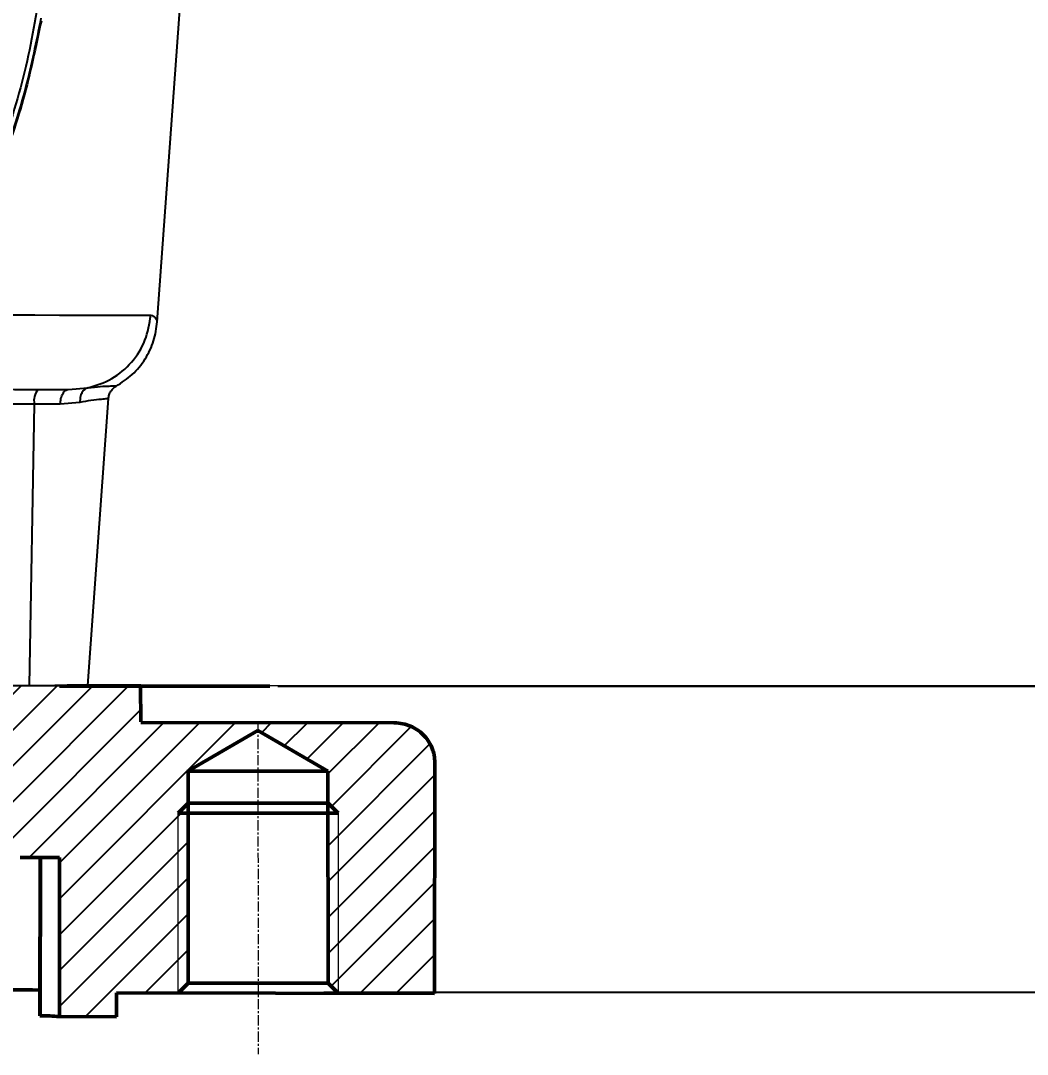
# Model space of a CAD drawing. Header units: millimetres. Extents: x 2642 to 4256, y 821 to 2003.
# Drawn here: x 3102 to 3227.8, y 1555.4 to 1684.6 of the extents above; entities that cross this region are included whole.
import ezdxf

# ---------------------------------------------------------------- set-up
doc = ezdxf.new("R2010")
doc.units = ezdxf.units.MM
doc.linetypes.add('CENTERX2', pattern=[20.32, 12.7, -2.54, 2.54, -2.54])
doc.layers.add('5剖面线层', color=2, linetype='Continuous')
doc.layers.add('AM_5', color=3, linetype='Continuous', lineweight=25)
doc.styles.add('SLDTEXTSTYLE1', font='txt.shx', dxfattribs={"width": 0.7, "bigfont": 'gbcbig.shx'})
doc.dimstyles.new('SLDDIMSTYLE12$0', dxfattribs={"dimtxt": 12, "dimasz": 10, "dimexe": 0, "dimexo": 0.0625, "dimgap": 0.875, "dimtad": 1, "dimdec": 1, "dimlfac": 1.8, "dimrnd": 1e-09, "dimzin": 12, "dimdsep": 46, "dimtxsty": 'SLDTEXTSTYLE1', "dimcen": 0.09, "dimdle": 8.16, "dimclrd": 3, "dimclre": 3, "dimadec": 0, "dimazin": 3, "dimtfac": 1, "dimtdec": 1, "dimtofl": 0, "dimtmove": 0, "dimatfit": 3, "dimfxl": 0, "dimfrac": 2, "dimtolj": 1, "dimlwd": 5, "dimlwe": 5, "dimarcsym": 0})

# ---------------------------------------------------------------- blocks, each defined once
blk = doc.blocks.new('*D11')
at = {"layer": 'AM_5', "color": 3, "lineweight": 5, "transparency": 16777216}
blk.add_line((3063.35, 1900.21), (3247.24, 1900.21), dxfattribs=at)
at = {"layer": 'AM_5', "color": 3, "linetype": 'Continuous', "lineweight": 5, "transparency": 16777216}
for p, q in [((3247.24, 1890.21), (3247.24, 1611.47)), ((3110.42, 1601.47), (3247.24, 1601.47))]:
    blk.add_line(p, q, dxfattribs=at)
at = {"layer": 'AM_5', "color": 3, "transparency": 16777216}
for points in [[(3245.58, 1890.21), (3248.91, 1890.21), (3247.24, 1900.21)], [(3245.58, 1611.47), (3248.91, 1611.47), (3247.24, 1601.47)]]:
    blk.add_solid(points, dxfattribs=at)
at = {"layer": 'Defpoints', "color": 0, "transparency": 16777216}
for p in [(3063.29, 1900.21), (3110.35, 1601.47), (3247.24, 1601.47)]:
    blk.add_point(p, dxfattribs=at)
at = {"layer": 'AM_5', "color": 0, "transparency": 16777216, "insert": (3240.37, 1750.84), "char_height": 12, "attachment_point": 5, "rotation": 90, "style": 'SLDTEXTSTYLE1'}
blk.add_mtext('\\A1;350', dxfattribs=at)

msp = doc.modelspace()

# ---------------------------------------------------------------- hatches: boundary and pattern name
at = {"layer": '5剖面线层'}
h = msp.add_hatch(dxfattribs=at)
h.set_pattern_fill('ANSI31', color=256)
h.set_pattern_definition([(45, (5886.606, -2254.8576), (-2.245064, 2.245064), [])])
h.paths.add_polyline_path([(3131.621, 1595.835), (3131.62, 1596.838), (3117.002, 1596.854), (3117, 1601.38), (3107.798, 1601.399), (3107.605, 1600.508), (3106.8, 1601.499), (3101.903, 1601.499), (3100.938, 1600.746), (3100.884, 1580.987), (3101.38, 1580.489), (3101.876, 1579.991), (3106.823, 1579.981), (3106.823, 1560.105), (3113.937, 1560.09), (3113.944, 1563.071), (3121.653, 1563.056), (3121.653, 1585.536), (3122.903, 1586.786), (3122.903, 1590.786), (3122.875, 1590.786)])
edge = h.paths.add_edge_path()
edge.add_spline(control_points=[(3153.744, 1591.809), (3153.744, 1592.138), (3153.713, 1592.461), (3153.619, 1592.938), (3153.58, 1593.095), (3153.486, 1593.408), (3153.43, 1593.563), (3153.244, 1594.015), (3153.091, 1594.301), (3152.731, 1594.842), (3152.521, 1595.098), (3152.063, 1595.558), (3151.813, 1595.764), (3151.27, 1596.128), (3150.981, 1596.283), (3150.383, 1596.531), (3150.069, 1596.627), (3149.428, 1596.756), (3149.105, 1596.788), (3148.614, 1596.818)], knot_values=[0, 0, 0, 0, 0.125, 0.125, 0.1875, 0.1875, 0.25, 0.25, 0.375, 0.375, 0.5, 0.5, 0.625, 0.625, 0.75, 0.75, 0.875, 0.875, 1, 1, 1, 1], degree=3, periodic=0)
edge.add_line((3148.614, 1596.818), (3131.653, 1596.838))
edge.add_line((3131.653, 1596.838), (3131.653, 1595.821))
edge.add_line((3131.653, 1595.821), (3140.375, 1590.786))
edge.add_line((3140.375, 1590.786), (3140.379, 1586.81))
edge.add_line((3140.379, 1586.81), (3141.653, 1585.536))
edge.add_line((3141.653, 1585.536), (3141.653, 1563.035))
edge.add_line((3141.653, 1563.035), (3141.674, 1563.014))
edge.add_line((3141.674, 1563.014), (3153.689, 1562.989))
edge.add_line((3153.689, 1562.989), (3153.744, 1591.809))
h.paths.add_polyline_path([(3141.653, 1585.536), (3140.381, 1585.536), (3140.403, 1564.285), (3141.653, 1563.035)], flags=17)
h.paths.add_polyline_path([(3122.903, 1585.536), (3121.653, 1585.536), (3121.653, 1563.035), (3122.903, 1564.285)], flags=17)
h.paths.add_polyline_path([(2997.991, 1603.277), (2996.997, 1604.271), (2992.1, 1604.271), (2991.106, 1603.277), (2991.106, 1601.29), (2988.373, 1601.29), (2988.373, 1580.42), (2988.464, 1580.42), (2996.997, 1580.42), (2997.991, 1581.414)])
edge = h.paths.add_edge_path()
edge.add_line((2975.454, 1601.29), (2969.492, 1601.29))
edge.add_line((2969.492, 1601.29), (2969.492, 1586.383))
edge.add_line((2969.492, 1586.383), (2963.032, 1586.383))
edge.add_arc((2963.032, 1585.389), 0.994, 90, 180)
edge.add_line((2962.038, 1585.389), (2962.038, 1563.526))
edge.add_line((2962.038, 1563.526), (2968.995, 1563.526))
edge.add_line((2968.995, 1563.526), (2968.995, 1580.42))
edge.add_line((2968.995, 1580.42), (2975.454, 1580.42))
edge.add_line((2975.454, 1580.42), (2975.454, 1601.29))

# ---------------------------------------------------------------- linework, layer by layer
at = {"color": 7, "linetype": 'Continuous', "lineweight": 25}
for p, q in [((3119.044, 1646.931), (3122.973, 1701.446)), ((3107.902, 1638.478), (3110.371, 1638.682)), ((3109.364, 1636.865), (3106.902, 1636.619)), ((3110.354, 1601.472), (3112.939, 1637.33)), ((3103.654, 1636.626), (3103.019, 1601.488)), ((3091.285, 1601.513), (3102.034, 1601.49)), ((3106.421, 1601.481), (3106.421, 1601.481)), ((3107.465, 1601.478), (3107.465, 1601.478))]:
    msp.add_line(p, q, dxfattribs=at)
at = {"lineweight": 50}
for p, q in [((3106.823, 1601.48), (3106.823, 1601.375)), ((3133.094, 1601.375), (3106.823, 1601.375)), ((3107.761, 1601.454), (3116.964, 1601.435)), ((3116.96, 1601.432), (3117.002, 1596.949)), ((3148.614, 1596.818), (3116.994, 1596.854)), ((3122.875, 1590.786), (3131.625, 1595.838)), ((3131.625, 1595.838), (3140.375, 1590.786)), ((3153.744, 1591.809), (3153.689, 1562.989)), ((3122.875, 1590.786), (3140.375, 1590.786)), ((3122.903, 1564.285), (3122.903, 1590.786)), ((3140.375, 1590.786), (3140.403, 1564.285)), ((3121.653, 1585.536), (3122.903, 1586.786)), ((3122.903, 1586.786), (3140.403, 1586.786)), ((3140.403, 1586.786), (3141.653, 1585.536)), ((3121.653, 1585.536), (3141.653, 1585.536)), ((3101.876, 1579.991), (3106.823, 1579.981)), ((3104.393, 1579.986), (3104.352, 1560.202)), ((3104.434, 1579.986), (3104.394, 1560.201)), ((3106.823, 1579.981), (3106.823, 1560.105)), ((3121.653, 1563.035), (3122.903, 1564.285)), ((3122.903, 1564.285), (3140.403, 1564.285)), ((3140.403, 1564.285), (3141.674, 1563.014)), ((3113.944, 1563.071), (3113.937, 1560.09)), ((3113.944, 1563.071), (3153.689, 1562.989)), ((3113.937, 1560.09), (3106.782, 1560.105))]:
    msp.add_line(p, q, dxfattribs=at)
at = {"color": 1, "linetype": 'CENTERX2', "lineweight": 18, "ltscale": 0.1}
msp.add_line((3131.613, 1596.838), (3131.661, 1555.385), dxfattribs=at)
at = {"lineweight": 18}
for p, q in [((3121.653, 1563.035), (3121.653, 1585.536)), ((3141.653, 1585.536), (3141.653, 1563.014))]:
    msp.add_line(p, q, dxfattribs=at)
at = {"color": 7, "linetype": 'Continuous', "lineweight": 25, "flags": 128}
for points in [[(3090.035, 1647.818), (3092.719, 1647.812), (3096.653, 1647.804), (3100.325, 1647.796), (3103.715, 1647.789), (3106.805, 1647.782), (3109.578, 1647.776), (3112.019, 1647.771), (3114.116, 1647.767), (3115.856, 1647.763), (3117.231, 1647.76), (3118.234, 1647.758)], [(3103.654, 1636.626), (3102.732, 1636.628), (3101.854, 1636.63), (3101.033, 1636.632), (3100.283, 1636.633), (3099.615, 1636.635), (3099.041, 1636.636), (3098.571, 1636.637), (3098.211, 1636.638)], [(3106.902, 1636.619), (3106.518, 1636.62), (3106.127, 1636.621), (3105.729, 1636.622), (3105.325, 1636.623), (3104.915, 1636.623), (3104.499, 1636.624), (3104.079, 1636.625), (3103.654, 1636.626)], [(3102.034, 1601.49), (3103.712, 1601.486), (3105.324, 1601.483), (3106.799, 1601.48), (3108.072, 1601.477), (3109.087, 1601.475), (3109.798, 1601.473), (3110.175, 1601.472), (3110.2, 1601.472), (3109.872, 1601.473), (3109.206, 1601.475), (3108.231, 1601.477)], [(3108.231, 1601.477), (3107.651, 1601.478), (3107.162, 1601.479), (3106.771, 1601.48), (3106.483, 1601.48), (3106.302, 1601.481), (3106.231, 1601.481), (3106.271, 1601.481), (3106.421, 1601.481)], [(3106.421, 1601.481), (3106.587, 1601.48), (3106.743, 1601.48), (3106.889, 1601.48), (3107.025, 1601.479), (3107.15, 1601.479), (3107.265, 1601.479), (3107.37, 1601.479), (3107.465, 1601.478)], [(3107.465, 1601.478), (3108.748, 1601.476), (3109.681, 1601.474), (3110.221, 1601.473), (3110.354, 1601.472)]]:
    msp.add_lwpolyline(points, dxfattribs=at)
at = {"lineweight": 50, "flags": 128}
for points in [[(3097.724, 1563.445), (3099.212, 1563.441), (3100.673, 1563.436), (3102.089, 1563.431), (3103.44, 1563.424), (3104.359, 1563.419)], [(3104.394, 1560.201), (3104.354, 1560.202), (3104.352, 1560.202)]]:
    msp.add_lwpolyline(points, dxfattribs=at)
at = {"color": 7, "linetype": 'Continuous', "lineweight": 25}
msp.add_arc((3105.996, 1637.035), 2.377, 142.39242, 189.89938, dxfattribs=at)
at = {"lineweight": 50}
msp.add_arc((3104.548, 1534.227), 25.974, 85.06639, 90.34154, dxfattribs=at)
at = {"color": 7, "linetype": 'Continuous', "lineweight": 25}
for points in [[(3104.742, 1691.108), (3104.218, 1687.456), (3103.17, 1680.153), (3100.05, 1669.51), (3095.842, 1659.267), (3090.487, 1649.566), (3084.082, 1640.527), (3076.701, 1632.265), (3068.439, 1624.884), (3059.4, 1618.479), (3049.699, 1613.124), (3039.456, 1608.916), (3028.813, 1605.796), (3021.51, 1604.748), (3017.858, 1604.224)], [(3104.54, 1684.566), (3103.853, 1681.271), (3102.48, 1674.683), (3099.16, 1665.131), (3094.956, 1655.947), (3089.82, 1647.244), (3083.831, 1639.108), (3077.043, 1631.623), (3069.53, 1624.868), (3061.368, 1618.913), (3052.643, 1613.815), (3043.441, 1609.65), (3033.875, 1606.37), (3027.281, 1605.026), (3023.984, 1604.353)], [(3104.488, 1684.87), (3103.9, 1681.956), (3102.725, 1676.128), (3099.972, 1667.634), (3096.525, 1659.405), (3092.324, 1651.534), (3087.479, 1644.033), (3083.705, 1639.44), (3081.818, 1637.143)], [(3110.371, 1638.682), (3111.396, 1638.999), (3113.448, 1639.633), (3115.924, 1641.78), (3117.703, 1644.545), (3118.057, 1646.687), (3118.234, 1647.758)], [(3106.902, 1636.619), (3106.924, 1636.867), (3106.97, 1637.363), (3107.205, 1637.973), (3107.527, 1638.396), (3107.777, 1638.45), (3107.902, 1638.478)], [(3095.803, 1601.503), (3096.13, 1601.503), (3096.784, 1601.501), (3098.485, 1601.498), (3100.573, 1601.493), (3102.204, 1601.49), (3103.019, 1601.488)]]:
    msp.add_open_spline(points, degree=3, dxfattribs=at)
for points, knots in [([(3118.234, 1647.758), (3118.43, 1647.697), (3118.828, 1647.573), (3119.037, 1646.956), (3119.021, 1647.001), (3119.016, 1647.016)], [0, 0, 0, 0, 0.395472, 0.8035087, 1, 1, 1, 1]), ([(3113.906, 1638.9), (3114.598, 1639.35), (3116.001, 1640.261), (3117.588, 1642.237), (3118.696, 1644.498), (3118.93, 1646.132), (3119.044, 1646.934)], [0, 0, 0, 0, 0.2484535, 0.5031786, 0.7562396, 1, 1, 1, 1]), ([(3083.076, 1638.53), (3083.345, 1638.53), (3084.207, 1638.528), (3085.616, 1638.525), (3087.301, 1638.521), (3088.935, 1638.518), (3090.518, 1638.515), (3092.95, 1638.509), (3095.955, 1638.503), (3099.181, 1638.496), (3101.762, 1638.491), (3103.968, 1638.486), (3105.73, 1638.482), (3107.057, 1638.479), (3107.641, 1638.478), (3107.902, 1638.478)], [0, 0, 0, 0, 0.0210906, 0.0677138, 0.114337, 0.1609602, 0.2075834, 0.2542066, 0.3834577, 0.5024197, 0.6110909, 0.7094695, 0.8246117, 0.9214568, 1, 1, 1, 1]), ([(3110.371, 1638.682), (3110.229, 1638.627), (3109.936, 1638.514), (3109.6, 1638.085), (3109.383, 1637.516), (3109.37, 1637.078), (3109.364, 1636.865)], [0, 0, 0, 0, 0.2428888, 0.5, 0.7571112, 1, 1, 1, 1]), ([(3110.371, 1638.682), (3110.908, 1638.745), (3111.96, 1638.869), (3113.108, 1638.905), (3113.764, 1638.925), (3114.033, 1638.93), (3113.956, 1638.928), (3113.956, 1638.928)], [0, 0, 0, 0, 0.2613439, 0.5116232, 0.7559295, 0.9994915, 1, 1, 1, 1]), ([(3112.938, 1637.327), (3112.961, 1637.488), (3113.008, 1637.815), (3113.23, 1638.266), (3113.544, 1638.658), (3113.82, 1638.839), (3113.956, 1638.928)], [0, 0, 0, 0, 0.2461448, 0.5, 0.7538552, 1, 1, 1, 1]), ([(3112.938, 1637.327), (3112.938, 1637.327), (3112.981, 1637.331), (3112.876, 1637.322), (3112.713, 1637.307), (3112.414, 1637.28), (3111.849, 1637.222), (3110.903, 1637.13), (3109.834, 1636.946), (3109.364, 1636.865)], [0, 0, 0, 0, 0.0002751, 0.1318815, 0.2590422, 0.3817617, 0.5000467, 0.7799577, 1, 1, 1, 1])]:
    msp.add_open_spline(points, degree=3, knots=knots, dxfattribs=at)
at = {"lineweight": 50}
msp.add_open_spline([(3153.744, 1591.809), (3153.744, 1592.138), (3153.713, 1592.461), (3153.619, 1592.938), (3153.58, 1593.095), (3153.486, 1593.408), (3153.43, 1593.563), (3153.244, 1594.015), (3153.091, 1594.301), (3152.731, 1594.842), (3152.521, 1595.098), (3152.063, 1595.558), (3151.813, 1595.764), (3151.27, 1596.128), (3150.981, 1596.283), (3150.383, 1596.531), (3150.069, 1596.627), (3149.428, 1596.756), (3149.105, 1596.788), (3148.614, 1596.818)], degree=3, knots=[0, 0, 0, 0, 0.125, 0.125, 0.1875, 0.1875, 0.25, 0.25, 0.375, 0.375, 0.5, 0.5, 0.625, 0.625, 0.75, 0.75, 0.875, 0.875, 1, 1, 1, 1], dxfattribs=at)
at = {"layer": 'AM_5'}
msp.add_line((3134.094, 1601.375), (3247.956, 1601.375), dxfattribs=at)
at = {"layer": 'AM_5', "linetype": 'Continuous'}
msp.add_line((3139.868, 1563.168), (3247.712, 1563.168), dxfattribs=at)

# ---------------------------------------------------------------- dimensions: what is measured, and where the dimension line sits
at = {"layer": 'AM_5'}
dim = msp.add_linear_dim(base=(3247.242, 1601.472), p1=(3063.286, 1900.213), p2=(3110.354, 1601.472), angle=90, text='350', dimstyle='SLDDIMSTYLE12$0', override={"dimlfac": 1, "dimpost": ''}, dxfattribs=at)
dim.commit()
dim.dimension.update_dxf_attribs({"geometry": '*D11', "text_midpoint": (3240.367, 1750.843)})

doc.saveas('drawing.dxf')
